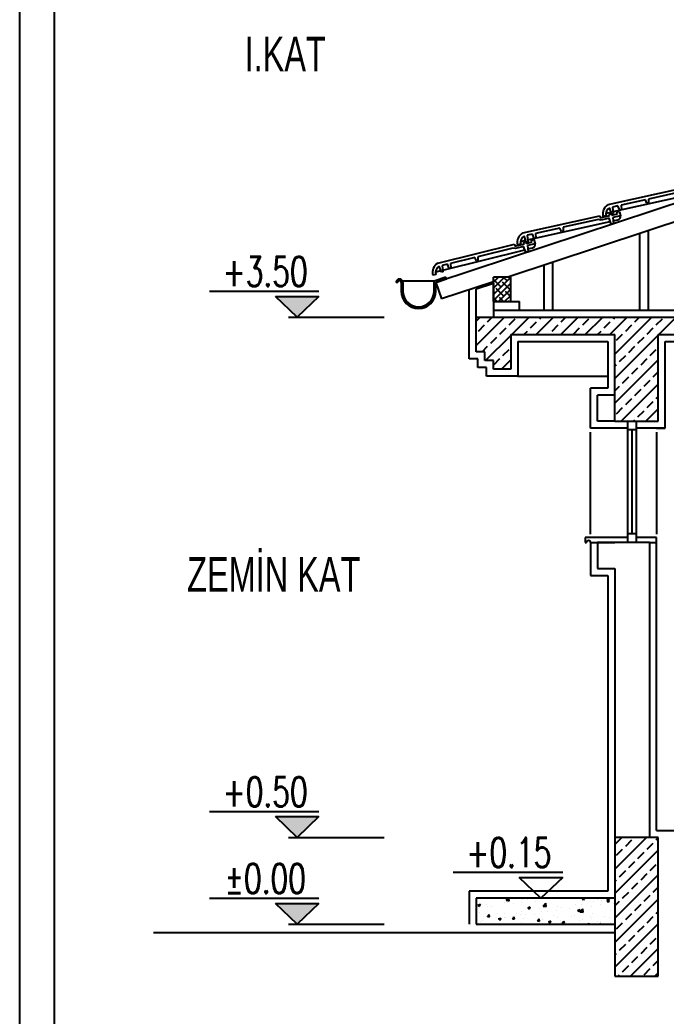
# Model space of a CAD drawing. Extents: x 3907.4 to 3911.57, y -3054.42 to -3053.7.
# Drawn here: x 3909.322 to 3909.3965, y -3053.9412 to -3053.8263 of the extents above; entities that cross this region are included whole.
import ezdxf
from ezdxf.enums import TextEntityAlignment as Align

# ---------------------------------------------------------------- set-up
doc = ezdxf.new("R2010")
doc.units = 0
doc.header["$LTSCALE"] = 2
doc.header["$MEASUREMENT"] = 0
for name, color, linetype in [('DOĞRAMA', 2, 'CONTINUOUS'), ('DUVAR', 7, 'CONTINUOUS'), ('KİREMİT', 9, 'CONTINUOUS'), ('MB', 11, 'CONTINUOUS'), ('SıVA', 6, 'CONTINUOUS'), ('TARAMA', 9, 'CONTINUOUS'), ('TEXT', 11, 'CONTINUOUS')]:
    doc.layers.add(name, color=color, linetype=linetype)
doc.styles.add('KAPı-PEN', font='simplex.shx', dxfattribs={"width": 0.7, "height": 10})
doc.styles.add('MAHAL', font='stylu.ttf', dxfattribs={"width": 0.7, "height": 20})

msp = doc.modelspace()

# ---------------------------------------------------------------- hatches: boundary and pattern name
at = {"layer": 'TEXT'}
for points in [[(3909.35651, -3053.85821), (3909.35151, -3053.85821), (3909.35401, -3053.86061)], [(3909.35651, -3053.91821), (3909.35151, -3053.91821), (3909.35401, -3053.92061)], [(3909.35651, -3053.92821), (3909.35151, -3053.92821), (3909.35401, -3053.93061)]]:
    msp.add_hatch(color=3, dxfattribs=at).paths.add_polyline_path(points)

# ---------------------------------------------------------------- linework, layer by layer
at = {"layer": 'DOĞRAMA', "color": 1}
for p, q in [((3909.39212, -3053.88661), (3909.39212, -3053.87261)), ((3909.39312, -3053.88661), (3909.39312, -3053.87261)), ((3909.39312, -3053.87361), (3909.39212, -3053.87361)), ((3909.39262, -3053.88561), (3909.39262, -3053.87361)), ((3909.39312, -3053.88561), (3909.39212, -3053.88561))]:
    msp.add_line(p, q, dxfattribs=at)
at = {"layer": 'DUVAR', "color": 2}
for p, q in [((3909.45762, -3053.82769), (3909.36999, -3053.85661)), ((3909.40682, -3053.84656), (3909.37828, -3053.85598)), ((3909.36999, -3053.85661), (3909.37062, -3053.8585)), ((3909.36999, -3053.85661), (3909.37062, -3053.8585)), ((3909.37662, -3053.85652), (3909.37062, -3053.8585)), ((3909.37662, -3053.85652), (3909.37062, -3053.8585)), ((3909.37662, -3053.85652), (3909.37062, -3053.8585)), ((3909.37662, -3053.85652), (3909.37062, -3053.8585)), ((3909.37862, -3053.85598), (3909.37662, -3053.85598)), ((3909.37662, -3053.85881), (3909.37662, -3053.85598)), ((3909.37862, -3053.85598), (3909.37662, -3053.85598)), ((3909.37662, -3053.85881), (3909.37662, -3053.85598)), ((3909.37862, -3053.85881), (3909.37862, -3053.85598)), ((3909.37862, -3053.85881), (3909.37862, -3053.85598)), ((3909.37662, -3053.85881), (3909.37962, -3053.85881)), ((3909.37662, -3053.85881), (3909.37962, -3053.85881)), ((3909.37962, -3053.85981), (3909.37962, -3053.85881)), ((3909.37962, -3053.85981), (3909.37962, -3053.85881))]:
    msp.add_line(p, q, dxfattribs=at)
at = {"layer": 'DUVAR'}
for p, q in [((3909.37662, -3053.85674), (3909.37462, -3053.8574)), ((3909.37662, -3053.85674), (3909.37462, -3053.8574)), ((3909.37662, -3053.85674), (3909.37662, -3053.86061)), ((3909.37662, -3053.85674), (3909.37662, -3053.86061)), ((3909.37462, -3053.86061), (3909.37462, -3053.8574)), ((3909.37462, -3053.86061), (3909.37462, -3053.8574)), ((3909.38862, -3053.87261), (3909.38862, -3053.86961)), ((3909.39062, -3053.86961), (3909.38862, -3053.86961)), ((3909.39062, -3053.87261), (3909.38862, -3053.87261)), ((3909.39062, -3053.88661), (3909.38862, -3053.88661)), ((3909.38862, -3053.88661), (3909.38862, -3053.88961)), ((3909.39462, -3053.88661), (3909.39062, -3053.88661)), ((3909.39462, -3053.88661), (3909.39462, -3053.92061)), ((3909.38862, -3053.88961), (3909.39062, -3053.88961)), ((3909.39062, -3053.88961), (3909.39062, -3053.92061)), ((3909.39062, -3053.92761), (3909.37462, -3053.92761)), ((3909.37462, -3053.92761), (3909.37462, -3053.93061))]:
    msp.add_line(p, q, dxfattribs=at)
at = {"layer": 'DUVAR', "color": 4}
for p, q in [((3909.37462, -3053.86061), (3909.51962, -3053.86061)), ((3909.37462, -3053.86461), (3909.37462, -3053.86061)), ((3909.37862, -3053.86261), (3909.39062, -3053.86261)), ((3909.37862, -3053.86261), (3909.37862, -3053.86661)), ((3909.39062, -3053.87261), (3909.39062, -3053.86261)), ((3909.39562, -3053.87261), (3909.39562, -3053.86261)), ((3909.39562, -3053.86261), (3909.51462, -3053.86261)), ((3909.37562, -3053.86461), (3909.37462, -3053.86461)), ((3909.37562, -3053.86561), (3909.37562, -3053.86461)), ((3909.37662, -3053.86561), (3909.37562, -3053.86561)), ((3909.37662, -3053.86661), (3909.37662, -3053.86561)), ((3909.37862, -3053.86661), (3909.37662, -3053.86661)), ((3909.39062, -3053.87261), (3909.39562, -3053.87261)), ((3909.39562, -3053.92061), (3909.39062, -3053.92061)), ((3909.39062, -3053.92061), (3909.39062, -3053.93661)), ((3909.39562, -3053.93661), (3909.39562, -3053.92061)), ((3909.39062, -3053.93161), (3909.33745, -3053.93161)), ((3909.39062, -3053.93661), (3909.39562, -3053.93661))]:
    msp.add_line(p, q, dxfattribs=at)
at = {"layer": 'KİREMİT'}
for p, q in [((3909.38986, -3053.84763), (3909.39873, -3053.84566)), ((3909.39041, -3053.84844), (3909.39992, -3053.84632)), ((3909.39857, -3053.84608), (3909.39449, -3053.84699)), ((3909.39413, -3053.84707), (3909.39133, -3053.84769)), ((3909.39133, -3053.84769), (3909.39136, -3053.84822)), ((3909.39431, -3053.84746), (3909.39413, -3053.84707)), ((3909.39449, -3053.84742), (3909.39431, -3053.84746)), ((3909.39449, -3053.84699), (3909.39449, -3053.84742)), ((3909.38959, -3053.84862), (3909.39018, -3053.84849)), ((3909.38998, -3053.84868), (3909.3902, -3053.84863)), ((3909.39003, -3053.8489), (3909.38998, -3053.84868)), ((3909.39025, -3053.84869), (3909.39, -3053.84799)), ((3909.3902, -3053.84863), (3909.39025, -3053.84885)), ((3909.39043, -3053.84865), (3909.39025, -3053.84869)), ((3909.39025, -3053.84885), (3909.39091, -3053.8487)), ((3909.39097, -3053.84777), (3909.39036, -3053.84791)), ((3909.39036, -3053.84791), (3909.39043, -3053.84865)), ((3909.39086, -3053.84848), (3909.39116, -3053.84841)), ((3909.39091, -3053.8487), (3909.39086, -3053.84848)), ((3909.39117, -3053.84827), (3909.39097, -3053.84777)), ((3909.39116, -3053.84841), (3909.39127, -3053.84891)), ((3909.39136, -3053.84822), (3909.39117, -3053.84827)), ((3909.38001, -3053.8509), (3909.38888, -3053.84892)), ((3909.38056, -3053.8517), (3909.39007, -3053.84958)), ((3909.38872, -3053.84934), (3909.38464, -3053.85025)), ((3909.38902, -3053.84942), (3909.38872, -3053.84934)), ((3909.38888, -3053.84892), (3909.38893, -3053.84914)), ((3909.38893, -3053.84914), (3909.39003, -3053.8489)), ((3909.38995, -3053.84921), (3909.38902, -3053.84942)), ((3909.38961, -3053.84892), (3909.38924, -3053.849)), ((3909.39017, -3053.84987), (3909.38995, -3053.84921)), ((3909.39046, -3053.8498), (3909.39017, -3053.84987)), ((3909.39127, -3053.84891), (3909.39039, -3053.84911)), ((3909.39039, -3053.84911), (3909.39046, -3053.8498)), ((3909.39043, -3053.8495), (3909.39097, -3053.84938)), ((3909.38112, -3053.85104), (3909.38051, -3053.85117)), ((3909.38132, -3053.85153), (3909.38112, -3053.85104)), ((3909.38429, -3053.85033), (3909.38148, -3053.85096)), ((3909.38148, -3053.85096), (3909.38151, -3053.85149)), ((3909.38447, -3053.85072), (3909.38429, -3053.85033)), ((3909.38464, -3053.85068), (3909.38447, -3053.85072)), ((3909.38464, -3053.85025), (3909.38464, -3053.85068)), ((3909.3702, -3053.85439), (3909.37903, -3053.85221)), ((3909.37903, -3053.85221), (3909.37908, -3053.85243)), ((3909.37908, -3053.85243), (3909.38018, -3053.85216)), ((3909.37976, -3053.85219), (3909.37939, -3053.85227)), ((3909.37974, -3053.85188), (3909.38033, -3053.85175)), ((3909.38012, -3053.85194), (3909.38034, -3053.85189)), ((3909.38018, -3053.85216), (3909.38012, -3053.85194)), ((3909.3804, -3053.85196), (3909.38015, -3053.85125)), ((3909.38034, -3053.85189), (3909.3804, -3053.85211)), ((3909.38058, -3053.85192), (3909.3804, -3053.85196)), ((3909.3804, -3053.85211), (3909.38105, -3053.85194)), ((3909.38051, -3053.85117), (3909.38058, -3053.85192)), ((3909.38141, -3053.85215), (3909.38054, -3053.85236)), ((3909.381, -3053.85172), (3909.38129, -3053.85165)), ((3909.38105, -3053.85194), (3909.381, -3053.85172)), ((3909.38129, -3053.85165), (3909.38141, -3053.85215)), ((3909.38151, -3053.85149), (3909.38132, -3053.85153)), ((3909.37077, -3053.85518), (3909.38023, -3053.85284)), ((3909.37887, -3053.85264), (3909.37482, -3053.85364)), ((3909.37917, -3053.8527), (3909.37887, -3053.85264)), ((3909.3801, -3053.85247), (3909.37917, -3053.8527)), ((3909.38034, -3053.85313), (3909.3801, -3053.85247)), ((3909.38063, -3053.85305), (3909.38034, -3053.85313)), ((3909.38054, -3053.85236), (3909.38063, -3053.85305)), ((3909.38059, -3053.85275), (3909.38113, -3053.85262)), ((3909.37131, -3053.8545), (3909.37071, -3053.85465)), ((3909.37153, -3053.85499), (3909.37131, -3053.8545)), ((3909.37447, -3053.85373), (3909.37168, -3053.85441)), ((3909.37168, -3053.85441), (3909.37172, -3053.85495)), ((3909.37465, -3053.85411), (3909.37447, -3053.85373)), ((3909.37483, -3053.85407), (3909.37465, -3053.85411)), ((3909.37482, -3053.85364), (3909.37483, -3053.85407)), ((3909.36998, -3053.85569), (3909.36962, -3053.85578)), ((3909.36996, -3053.85538), (3909.37054, -3053.85524)), ((3909.37062, -3053.85544), (3909.37035, -3053.85474)), ((3909.3708, -3053.8554), (3909.37062, -3053.85544)), ((3909.37071, -3053.85465), (3909.3708, -3053.8554)), ((3909.37172, -3053.85495), (3909.37153, -3053.85499)), ((3909.36559, -3053.85661), (3909.36539, -3053.85661)), ((3909.36599, -3053.85661), (3909.36599, -3053.85761)), ((3909.36979, -3053.85646), (3909.36616, -3053.85646)), ((3909.36619, -3053.85661), (3909.36619, -3053.85761)), ((3909.37115, -3053.85601), (3909.36979, -3053.85646)), ((3909.36979, -3053.85761), (3909.36979, -3053.85646)), ((3909.36999, -3053.85661), (3909.37121, -3053.8562)), ((3909.36999, -3053.85761), (3909.36999, -3053.85661)), ((3909.37121, -3053.8562), (3909.37115, -3053.85601))]:
    msp.add_line(p, q, dxfattribs=at)
for centre, radius, start, end in [((3909.36579, -3053.85661), 0.0004, 0, 180), ((3909.36579, -3053.85661), 0.0002, 0, 180), ((3909.36799, -3053.85761), 0.002, 180, 0), ((3909.36799, -3053.85761), 0.0018, 180, 0)]:
    msp.add_arc(centre, radius, start, end, dxfattribs=at)
for centre, major_axis, start_param, end_param in [((3909.39046, -3053.84873), (-0.00087, 0.000901), -0.264398, 1.022605), ((3909.39046, -3053.84873), (-0.000609, 0.000631), -0.208499, 1.022605), ((3909.39089, -3053.849), (-0.000271, 0.000281), 2.593401, 4.164197), ((3909.38061, -3053.852), (-0.00087, 0.000901), -0.264398, 1.022605), ((3909.38061, -3053.852), (-0.000609, 0.000631), -0.208499, 1.022605), ((3909.38103, -3053.85224), (-0.000271, 0.000281), 2.616435, 4.187231), ((3909.37083, -3053.85548), (-0.00087, 0.000901), -0.241363, 1.045639), ((3909.37083, -3053.85548), (-0.000609, 0.000631), -0.185465, 1.045639)]:
    msp.add_ellipse(centre, major_axis=major_axis, ratio=1, start_param=start_param, end_param=end_param, dxfattribs=at)
at = {"layer": 'MB', "color": 9}
for p, q in [((3909.39348, -3053.85981), (3909.39348, -3053.85096)), ((3909.39448, -3053.85981), (3909.39448, -3053.85063)), ((3909.38248, -3053.85981), (3909.38248, -3053.85459)), ((3909.38348, -3053.85981), (3909.38348, -3053.85426))]:
    msp.add_line(p, q, dxfattribs=at)
at = {"layer": 'SıVA'}
for p, q in [((3909.37382, -3053.86541), (3909.37382, -3053.85745)), ((3909.37382, -3053.86541), (3909.37382, -3053.85745)), ((3909.37662, -3053.85981), (3909.51382, -3053.85981)), ((3909.37942, -3053.86341), (3909.38982, -3053.86341)), ((3909.37942, -3053.86341), (3909.37942, -3053.86741)), ((3909.38982, -3053.86341), (3909.38982, -3053.86881)), ((3909.39642, -3053.86341), (3909.46382, -3053.86341)), ((3909.39642, -3053.87341), (3909.39642, -3053.86341)), ((3909.37482, -3053.86541), (3909.37382, -3053.86541)), ((3909.37482, -3053.86641), (3909.37482, -3053.86541)), ((3909.37582, -3053.86641), (3909.37482, -3053.86641)), ((3909.37582, -3053.86741), (3909.37582, -3053.86641)), ((3909.37942, -3053.86741), (3909.37582, -3053.86741)), ((3909.37942, -3053.86741), (3909.38982, -3053.86741)), ((3909.38782, -3053.87341), (3909.38782, -3053.86881)), ((3909.38982, -3053.86881), (3909.38782, -3053.86881)), ((3909.39212, -3053.87341), (3909.38782, -3053.87341)), ((3909.38782, -3053.88565), (3909.38782, -3053.87386)), ((3909.39542, -3053.87341), (3909.39312, -3053.87341)), ((3909.39542, -3053.87341), (3909.39642, -3053.87341)), ((3909.39642, -3053.87341), (3909.39542, -3053.87341)), ((3909.39542, -3053.87386), (3909.39542, -3053.88565)), ((3909.38782, -3053.88661), (3909.38782, -3053.89041)), ((3909.39542, -3053.91981), (3909.39542, -3053.88661)), ((3909.38782, -3053.89041), (3909.38982, -3053.89041)), ((3909.38982, -3053.89041), (3909.38982, -3053.92681)), ((3909.39542, -3053.91981), (3909.46382, -3053.91981)), ((3909.38982, -3053.92681), (3909.37382, -3053.92681)), ((3909.37382, -3053.92681), (3909.37382, -3053.93061))]:
    msp.add_line(p, q, dxfattribs=at)
at = {"layer": 'SıVA', "color": 1}
for p, q in [((3909.39212, -3053.88601), (3909.38718, -3053.88601)), ((3909.38718, -3053.88601), (3909.38718, -3053.88661)), ((3909.38718, -3053.88661), (3909.38734, -3053.88661)), ((3909.38782, -3053.88661), (3909.39062, -3053.88661)), ((3909.39542, -3053.88601), (3909.39312, -3053.88601)), ((3909.39462, -3053.88661), (3909.39542, -3053.88661)), ((3909.39542, -3053.88661), (3909.39542, -3053.88601))]:
    msp.add_line(p, q, dxfattribs=at)
msp.add_arc((3909.38758, -3053.88661), 0.00024, 0, 180, dxfattribs=at)
at = {"layer": 'TARAMA'}
for p, q in [((3909.37662, -3053.85656), (3909.3772, -3053.85598)), ((3909.37662, -3053.85727), (3909.37791, -3053.85598)), ((3909.37662, -3053.85798), (3909.37862, -3053.85598)), ((3909.37662, -3053.85656), (3909.3772, -3053.85598)), ((3909.37662, -3053.85727), (3909.37791, -3053.85598)), ((3909.37662, -3053.85798), (3909.37862, -3053.85598)), ((3909.37748, -3053.85712), (3909.37662, -3053.85625)), ((3909.37748, -3053.85712), (3909.37662, -3053.85625)), ((3909.37662, -3053.85868), (3909.37862, -3053.85668)), ((3909.37662, -3053.85868), (3909.37862, -3053.85668)), ((3909.37713, -3053.85605), (3909.37705, -3053.85598)), ((3909.37713, -3053.85605), (3909.37705, -3053.85598)), ((3909.37854, -3053.85747), (3909.37766, -3053.85658)), ((3909.37854, -3053.85747), (3909.37766, -3053.85658)), ((3909.37819, -3053.85641), (3909.37775, -3053.85598)), ((3909.37819, -3053.85641), (3909.37775, -3053.85598)), ((3909.37862, -3053.85613), (3909.37846, -3053.85598)), ((3909.37862, -3053.85613), (3909.37846, -3053.85598)), ((3909.37677, -3053.85782), (3909.37662, -3053.85767)), ((3909.37677, -3053.85782), (3909.37662, -3053.85767)), ((3909.37783, -3053.85818), (3909.37695, -3053.85729)), ((3909.37783, -3053.85818), (3909.37695, -3053.85729)), ((3909.3772, -3053.85881), (3909.37862, -3053.85739)), ((3909.3772, -3053.85881), (3909.37862, -3053.85739)), ((3909.37862, -3053.85825), (3909.37801, -3053.85765)), ((3909.37862, -3053.85825), (3909.37801, -3053.85765)), ((3909.37705, -3053.85881), (3909.37662, -3053.85837)), ((3909.37705, -3053.85881), (3909.37662, -3053.85837)), ((3909.37776, -3053.85881), (3909.3773, -3053.85835)), ((3909.37776, -3053.85881), (3909.3773, -3053.85835)), ((3909.3779, -3053.85881), (3909.37862, -3053.8581)), ((3909.3779, -3053.85881), (3909.37862, -3053.8581)), ((3909.37847, -3053.85881), (3909.37836, -3053.85871)), ((3909.37847, -3053.85881), (3909.37836, -3053.85871)), ((3909.37861, -3053.85881), (3909.37862, -3053.85881)), ((3909.37861, -3053.85881), (3909.37862, -3053.85881)), ((3909.37462, -3053.86106), (3909.37507, -3053.86061)), ((3909.37462, -3053.86389), (3909.3779, -3053.86061)), ((3909.37489, -3053.86221), (3909.37559, -3053.8615)), ((3909.37595, -3053.86114), (3909.37648, -3053.86061)), ((3909.37842, -3053.8615), (3909.37913, -3053.86079)), ((3909.37872, -3053.86261), (3909.38072, -3053.86061)), ((3909.3809, -3053.86185), (3909.3816, -3053.86114)), ((3909.38155, -3053.86261), (3909.38355, -3053.86061)), ((3909.38196, -3053.86079), (3909.38214, -3053.86061)), ((3909.38337, -3053.86221), (3909.38408, -3053.8615)), ((3909.38438, -3053.86261), (3909.38638, -3053.86061)), ((3909.38443, -3053.86114), (3909.38497, -3053.86061)), ((3909.38691, -3053.8615), (3909.38761, -3053.86079)), ((3909.38721, -3053.86261), (3909.38921, -3053.86061)), ((3909.38938, -3053.86185), (3909.39009, -3053.86114)), ((3909.39004, -3053.86261), (3909.39204, -3053.86061)), ((3909.39044, -3053.86079), (3909.39062, -3053.86061)), ((3909.39062, -3053.86486), (3909.39487, -3053.86061)), ((3909.39186, -3053.86221), (3909.39256, -3053.8615)), ((3909.39292, -3053.86114), (3909.39345, -3053.86061)), ((3909.39539, -3053.8615), (3909.3961, -3053.86079)), ((3909.39569, -3053.86261), (3909.39769, -3053.86061)), ((3909.37736, -3053.86256), (3909.37807, -3053.86185)), ((3909.38014, -3053.86261), (3909.38054, -3053.86221)), ((3909.38297, -3053.86261), (3909.38302, -3053.86256)), ((3909.38585, -3053.86256), (3909.38655, -3053.86185)), ((3909.38862, -3053.86261), (3909.38903, -3053.86221)), ((3909.3908, -3053.86327), (3909.3915, -3053.86256)), ((3909.39433, -3053.86256), (3909.39504, -3053.86185)), ((3909.37572, -3053.86561), (3909.37862, -3053.86272)), ((3909.3763, -3053.86362), (3909.37701, -3053.86291)), ((3909.39062, -3053.86769), (3909.39562, -3053.86269)), ((3909.39327, -3053.86362), (3909.39398, -3053.86291)), ((3909.37531, -3053.86461), (3909.37595, -3053.86397)), ((3909.37772, -3053.86503), (3909.37842, -3053.86433)), ((3909.39221, -3053.86468), (3909.39292, -3053.86397)), ((3909.39469, -3053.86503), (3909.39539, -3053.86433)), ((3909.37665, -3053.86609), (3909.37736, -3053.86539)), ((3909.37755, -3053.86661), (3909.37862, -3053.86555)), ((3909.39062, -3053.87052), (3909.39562, -3053.86552)), ((3909.39062, -3053.86628), (3909.3908, -3053.86609)), ((3909.39115, -3053.86574), (3909.39186, -3053.86503)), ((3909.39363, -3053.86609), (3909.39433, -3053.86539)), ((3909.39256, -3053.86715), (3909.39327, -3053.86645)), ((3909.39504, -3053.86751), (3909.39562, -3053.86693)), ((3909.39135, -3053.87261), (3909.39562, -3053.86835)), ((3909.3915, -3053.86822), (3909.39221, -3053.86751)), ((3909.39398, -3053.86857), (3909.39469, -3053.86786)), ((3909.39062, -3053.8691), (3909.39115, -3053.86857)), ((3909.39292, -3053.86963), (3909.39363, -3053.86892)), ((3909.39186, -3053.87069), (3909.39256, -3053.86998)), ((3909.39433, -3053.87104), (3909.39504, -3053.87034)), ((3909.39539, -3053.86998), (3909.39562, -3053.86976)), ((3909.3908, -3053.87175), (3909.3915, -3053.87104)), ((3909.39327, -3053.8721), (3909.39398, -3053.8714)), ((3909.39418, -3053.87261), (3909.39562, -3053.87117)), ((3909.39277, -3053.87261), (3909.39292, -3053.87246)), ((3909.39062, -3053.92143), (3909.39143, -3053.92061)), ((3909.39062, -3053.92426), (3909.39426, -3053.92061)), ((3909.39186, -3053.9216), (3909.39256, -3053.92089)), ((3909.39539, -3053.92089), (3909.39562, -3053.92067)), ((3909.39062, -3053.92709), (3909.39562, -3053.92209)), ((3909.3908, -3053.92266), (3909.3915, -3053.92196)), ((3909.39327, -3053.92302), (3909.39398, -3053.92231)), ((3909.39433, -3053.92196), (3909.39504, -3053.92125)), ((3909.39221, -3053.92408), (3909.39292, -3053.92337)), ((3909.39115, -3053.92514), (3909.39186, -3053.92443)), ((3909.39469, -3053.92443), (3909.39539, -3053.92372)), ((3909.39062, -3053.92991), (3909.39562, -3053.92491)), ((3909.39062, -3053.92567), (3909.3908, -3053.92549)), ((3909.39363, -3053.92549), (3909.39433, -3053.92478)), ((3909.3915, -3053.92761), (3909.39221, -3053.92691)), ((3909.39256, -3053.92655), (3909.39327, -3053.92584)), ((3909.39504, -3053.92691), (3909.39562, -3053.92633)), ((3909.37497, -3053.92765), (3909.37497, -3053.92765)), ((3909.3779, -3053.92806), (3909.3779, -3053.92806)), ((3909.37807, -3053.92786), (3909.37831, -3053.92761)), ((3909.37807, -3053.92786), (3909.37842, -3053.92792)), ((3909.37826, -3053.92813), (3909.37826, -3053.92813)), ((3909.37842, -3053.92792), (3909.37839, -3053.92761)), ((3909.37992, -3053.92781), (3909.37992, -3053.92781)), ((3909.38059, -3053.92773), (3909.38059, -3053.92773)), ((3909.38143, -3053.92794), (3909.38143, -3053.92794)), ((3909.38645, -3053.92764), (3909.38645, -3053.92764)), ((3909.38686, -3053.92774), (3909.38697, -3053.92761)), ((3909.38686, -3053.92774), (3909.3871, -3053.92776)), ((3909.3871, -3053.92776), (3909.38707, -3053.92761)), ((3909.3881, -3053.928), (3909.3881, -3053.928)), ((3909.38858, -3053.92773), (3909.38858, -3053.92773)), ((3909.38912, -3053.92793), (3909.38912, -3053.92793)), ((3909.38969, -3053.92775), (3909.38997, -3053.92764)), ((3909.38969, -3053.92775), (3909.38988, -3053.92789)), ((3909.38973, -3053.92799), (3909.38992, -3053.92776)), ((3909.38973, -3053.92799), (3909.38997, -3053.92801)), ((3909.38988, -3053.92789), (3909.38996, -3053.92764)), ((3909.38997, -3053.92801), (3909.38992, -3053.92776)), ((3909.39015, -3053.92772), (3909.39015, -3053.92772)), ((3909.39062, -3053.93274), (3909.39562, -3053.92774)), ((3909.39062, -3053.9285), (3909.39115, -3053.92797)), ((3909.39398, -3053.92797), (3909.39469, -3053.92726)), ((3909.37483, -3053.9284), (3909.37511, -3053.92829)), ((3909.37483, -3053.9284), (3909.37503, -3053.92854)), ((3909.37487, -3053.9288), (3909.37487, -3053.9288)), ((3909.37499, -3053.92924), (3909.37499, -3053.92924)), ((3909.37503, -3053.92854), (3909.37511, -3053.92829)), ((3909.37585, -3053.92835), (3909.37585, -3053.92835)), ((3909.37593, -3053.92853), (3909.37593, -3053.92853)), ((3909.37638, -3053.9286), (3909.37638, -3053.9286)), ((3909.37891, -3053.92827), (3909.37891, -3053.92827)), ((3909.37987, -3053.92914), (3909.37987, -3053.92914)), ((3909.37991, -3053.92814), (3909.37991, -3053.92814)), ((3909.38058, -3053.92872), (3909.38086, -3053.92861)), ((3909.38058, -3053.92872), (3909.38078, -3053.92886)), ((3909.38077, -3053.92886), (3909.38085, -3053.92861)), ((3909.38195, -3053.92884), (3909.38195, -3053.92884)), ((3909.38212, -3053.92913), (3909.38212, -3053.92913)), ((3909.38234, -3053.92853), (3909.38265, -3053.9282)), ((3909.38234, -3053.92853), (3909.38269, -3053.92858)), ((3909.38269, -3053.92858), (3909.38265, -3053.9282)), ((3909.3829, -3053.92918), (3909.3829, -3053.92918)), ((3909.3839, -3053.92905), (3909.3839, -3053.92905)), ((3909.384, -3053.92856), (3909.384, -3053.92856)), ((3909.38445, -3053.92873), (3909.38445, -3053.92873)), ((3909.38542, -3053.92885), (3909.38542, -3053.92885)), ((3909.38602, -3053.9283), (3909.38602, -3053.9283)), ((3909.38632, -3053.92904), (3909.3866, -3053.92893)), ((3909.38632, -3053.92904), (3909.38652, -3053.92918)), ((3909.38652, -3053.92918), (3909.3866, -3053.92893)), ((3909.38661, -3053.92919), (3909.38692, -3053.92886)), ((3909.38661, -3053.92919), (3909.38696, -3053.92924)), ((3909.38679, -3053.92833), (3909.38679, -3053.92833)), ((3909.38696, -3053.92924), (3909.38692, -3053.92886)), ((3909.38794, -3053.92852), (3909.38794, -3053.92852)), ((3909.38894, -3053.92839), (3909.38894, -3053.92839)), ((3909.39011, -3053.92905), (3909.39011, -3053.92905)), ((3909.39046, -3053.92819), (3909.39046, -3053.92819)), ((3909.39292, -3053.92903), (3909.39363, -3053.92832)), ((3909.39539, -3053.92938), (3909.39562, -3053.92916)), ((3909.37512, -3053.93033), (3909.37512, -3053.93033)), ((3909.37533, -3053.93018), (3909.37533, -3053.93018)), ((3909.3758, -3053.92968), (3909.3758, -3053.92968)), ((3909.37584, -3053.92977), (3909.37584, -3053.92977)), ((3909.37594, -3053.92974), (3909.37613, -3053.92951)), ((3909.37594, -3053.92974), (3909.37618, -3053.92976)), ((3909.37618, -3053.92976), (3909.37613, -3053.92951)), ((3909.37713, -3053.92933), (3909.37713, -3053.92933)), ((3909.37722, -3053.93001), (3909.3775, -3053.9299)), ((3909.37722, -3053.93001), (3909.37741, -3053.93015)), ((3909.37741, -3053.93015), (3909.37749, -3053.9299)), ((3909.37745, -3053.92993), (3909.37745, -3053.92993)), ((3909.37785, -3053.9294), (3909.37785, -3053.9294)), ((3909.37786, -3053.92985), (3909.37786, -3053.92985)), ((3909.37797, -3053.92986), (3909.37797, -3053.92986)), ((3909.37881, -3053.92999), (3909.379, -3053.92976)), ((3909.37881, -3053.92999), (3909.37905, -3053.93001)), ((3909.37886, -3053.92971), (3909.37886, -3053.92971)), ((3909.37905, -3053.93001), (3909.379, -3053.92976)), ((3909.37926, -3053.92942), (3909.37926, -3053.92942)), ((3909.37979, -3053.92953), (3909.37979, -3053.92953)), ((3909.38011, -3053.92995), (3909.38011, -3053.92995)), ((3909.38037, -3053.92951), (3909.38037, -3053.92951)), ((3909.3814, -3053.92951), (3909.3814, -3053.92951)), ((3909.38168, -3053.93024), (3909.38187, -3053.93001)), ((3909.38168, -3053.93024), (3909.38192, -3053.93026)), ((3909.38192, -3053.93026), (3909.38187, -3053.93001)), ((3909.3819, -3053.93017), (3909.3819, -3053.93017)), ((3909.38224, -3053.93004), (3909.38224, -3053.93004)), ((3909.38296, -3053.93033), (3909.38324, -3053.93022)), ((3909.38296, -3053.93033), (3909.38316, -3053.93047)), ((3909.38316, -3053.93047), (3909.38324, -3053.93022)), ((3909.38354, -3053.9296), (3909.38354, -3053.9296)), ((3909.38395, -3053.92989), (3909.38395, -3053.92989)), ((3909.38436, -3053.93043), (3909.38436, -3053.93043)), ((3909.38438, -3053.93013), (3909.38438, -3053.93013)), ((3909.38455, -3053.93049), (3909.38474, -3053.93026)), ((3909.38479, -3053.93051), (3909.38474, -3053.93026)), ((3909.38567, -3053.92969), (3909.38567, -3053.92969)), ((3909.38597, -3053.92963), (3909.38597, -3053.92963)), ((3909.38651, -3053.93022), (3909.38651, -3053.93022)), ((3909.38689, -3053.9301), (3909.38689, -3053.9301)), ((3909.38781, -3053.92978), (3909.38781, -3053.92978)), ((3909.38789, -3053.92996), (3909.38789, -3053.92996)), ((3909.38805, -3053.92933), (3909.38805, -3053.92933)), ((3909.38865, -3053.93032), (3909.38865, -3053.93032)), ((3909.38895, -3053.93032), (3909.38895, -3053.93032)), ((3909.38941, -3053.92976), (3909.38941, -3053.92976)), ((3909.38994, -3053.92987), (3909.38994, -3053.92987)), ((3909.39006, -3053.93038), (3909.39006, -3053.93038)), ((3909.39186, -3053.93009), (3909.39256, -3053.92938)), ((3909.39433, -3053.93044), (3909.39504, -3053.92973)), ((3909.37462, -3053.93061), (3909.39062, -3053.93061)), ((3909.37982, -3053.93047), (3909.37982, -3053.93047)), ((3909.38455, -3053.93049), (3909.38479, -3053.93051)), ((3909.38753, -3053.93061), (3909.38761, -3053.93051)), ((3909.38763, -3053.93061), (3909.38761, -3053.93051)), ((3909.38882, -3053.93061), (3909.38899, -3053.93054)), ((3909.38897, -3053.93061), (3909.38899, -3053.93054)), ((3909.39062, -3053.93557), (3909.39562, -3053.93057)), ((3909.3908, -3053.93115), (3909.3915, -3053.93044)), ((3909.39327, -3053.9315), (3909.39398, -3053.93079)), ((3909.39221, -3053.93256), (3909.39292, -3053.93186)), ((3909.39469, -3053.93292), (3909.39539, -3053.93221)), ((3909.39115, -3053.93362), (3909.39186, -3053.93292)), ((3909.3924, -3053.93661), (3909.39562, -3053.9334)), ((3909.39363, -3053.93398), (3909.39433, -3053.93327)), ((3909.39062, -3053.93416), (3909.3908, -3053.93398)), ((3909.39256, -3053.93504), (3909.39327, -3053.93433)), ((3909.39504, -3053.93539), (3909.39562, -3053.93481)), ((3909.3915, -3053.9361), (3909.39221, -3053.93539)), ((3909.39398, -3053.93645), (3909.39469, -3053.93574)), ((3909.39099, -3053.93661), (3909.39115, -3053.93645)), ((3909.39523, -3053.93661), (3909.39562, -3053.93623))]:
    msp.add_line(p, q, dxfattribs=at)
at = {"layer": 'TEXT', "color": 30}
msp.add_line((3909.32204, -3054.05608), (3909.32204, -3053.69648), dxfattribs=at)
at = {"layer": 'TEXT', "color": 5, "ltscale": 50}
msp.add_line((3909.32604, -3054.04908), (3909.32604, -3053.70348), dxfattribs=at)
at = {"layer": 'TEXT', "color": 3}
for p, q in [((3909.3439, -3053.85761), (3909.35651, -3053.85761)), ((3909.35401, -3053.86061), (3909.35151, -3053.85821)), ((3909.35151, -3053.85821), (3909.35651, -3053.85821)), ((3909.35651, -3053.85821), (3909.35401, -3053.86061)), ((3909.35301, -3053.86061), (3909.36401, -3053.86061)), ((3909.3439, -3053.91761), (3909.35651, -3053.91761)), ((3909.35401, -3053.92061), (3909.35151, -3053.91821)), ((3909.35151, -3053.91821), (3909.35651, -3053.91821)), ((3909.35651, -3053.91821), (3909.35401, -3053.92061)), ((3909.35301, -3053.92061), (3909.36401, -3053.92061)), ((3909.37199, -3053.92461), (3909.3846, -3053.92461)), ((3909.3821, -3053.92761), (3909.3796, -3053.92521)), ((3909.3796, -3053.92521), (3909.3846, -3053.92521)), ((3909.3846, -3053.92521), (3909.3821, -3053.92761)), ((3909.3439, -3053.92761), (3909.35651, -3053.92761)), ((3909.35401, -3053.93061), (3909.35151, -3053.92821)), ((3909.35151, -3053.92821), (3909.35651, -3053.92821)), ((3909.35651, -3053.92821), (3909.35401, -3053.93061)), ((3909.35301, -3053.93061), (3909.36401, -3053.93061))]:
    msp.add_line(p, q, dxfattribs=at)

# ---------------------------------------------------------------- texts
at = {"layer": 'TEXT', "color": 3, "style": 'MAHAL', "width": 0.7}
for s, p in [('I.KAT', (3909.34794, -3053.83227)), ('ZEMİN KAT', (3909.34131, -3053.89227))]:
    msp.add_text(s, height=0.004, dxfattribs=at).set_placement(p)
at = {"layer": 'TEXT', "color": 3, "style": 'KAPı-PEN', "width": 0.7}
for tag, text, p in [('+3.50', '+3.50', (3909.35031, -3053.85705)), ('+0.50', '+0.50', (3909.35031, -3053.91705)), ('+0.15', '+0.50', (3909.3784, -3053.92405)), ('±0.00', '±0.00', (3909.35031, -3053.92705))]:
    msp.add_attdef(tag, text=text, height=0.0034, dxfattribs=at).set_placement(p, align=Align.CENTER)

doc.saveas('drawing.dxf')
